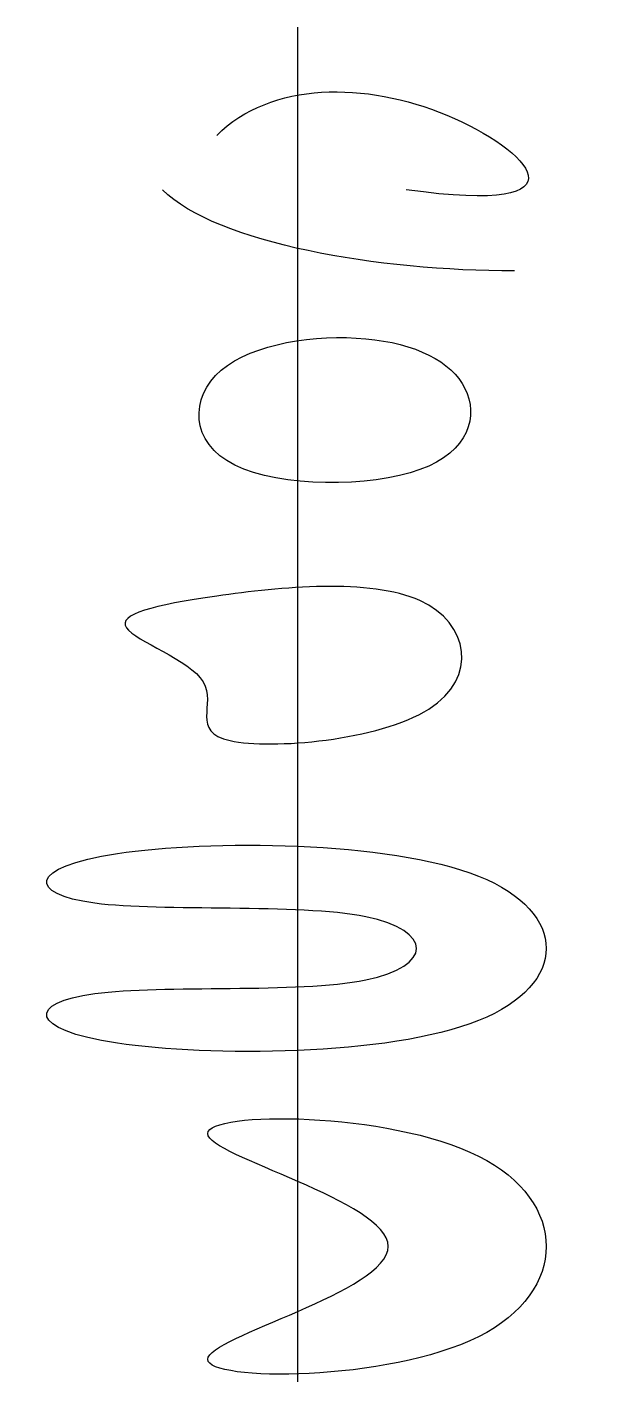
# Model space of a CAD drawing. Header units: millimetres. Extents: x 10 to 31, y 0 to 50.
import ezdxf

# ---------------------------------------------------------------- set-up
doc = ezdxf.new("R2010")
doc.units = ezdxf.units.MM
doc.layers.get('0').update_dxf_attribs({"lineweight": 25, "true_color": 0xffffff})

msp = doc.modelspace()

# ---------------------------------------------------------------- linework, layer by layer
msp.add_line((20, 0), (20, 50))
for points in [[(17, 46), (19, 48), (26, 48), (31, 43), (24, 44)], [(28, 41), (23, 41), (17, 42), (15, 44)], [(17.167, 37.333), (16, 36.333), (16, 33), (26, 33), (27, 37), (23, 39), (18.333, 38.333), (17.167, 37.333)], [(24.5, 28.833), (26.333, 28), (27, 24), (15, 23), (18, 26), (12, 28), (16, 29), (22.667, 29.667), (24.5, 28.833)], [(13.333, 19.5), (10, 19), (10, 17), (25, 18), (25, 14), (10, 15), (10, 12), (30, 12), (30, 20), (16.667, 20), (13.333, 19.5)], [(16.667, 9.167), (16.667, 8.333), (30, 5), (10, 0), (30, 0), (30, 10), (16.667, 10), (16.667, 9.167)]]:
    msp.add_open_spline(points, degree=3)

doc.saveas('drawing.dxf')
